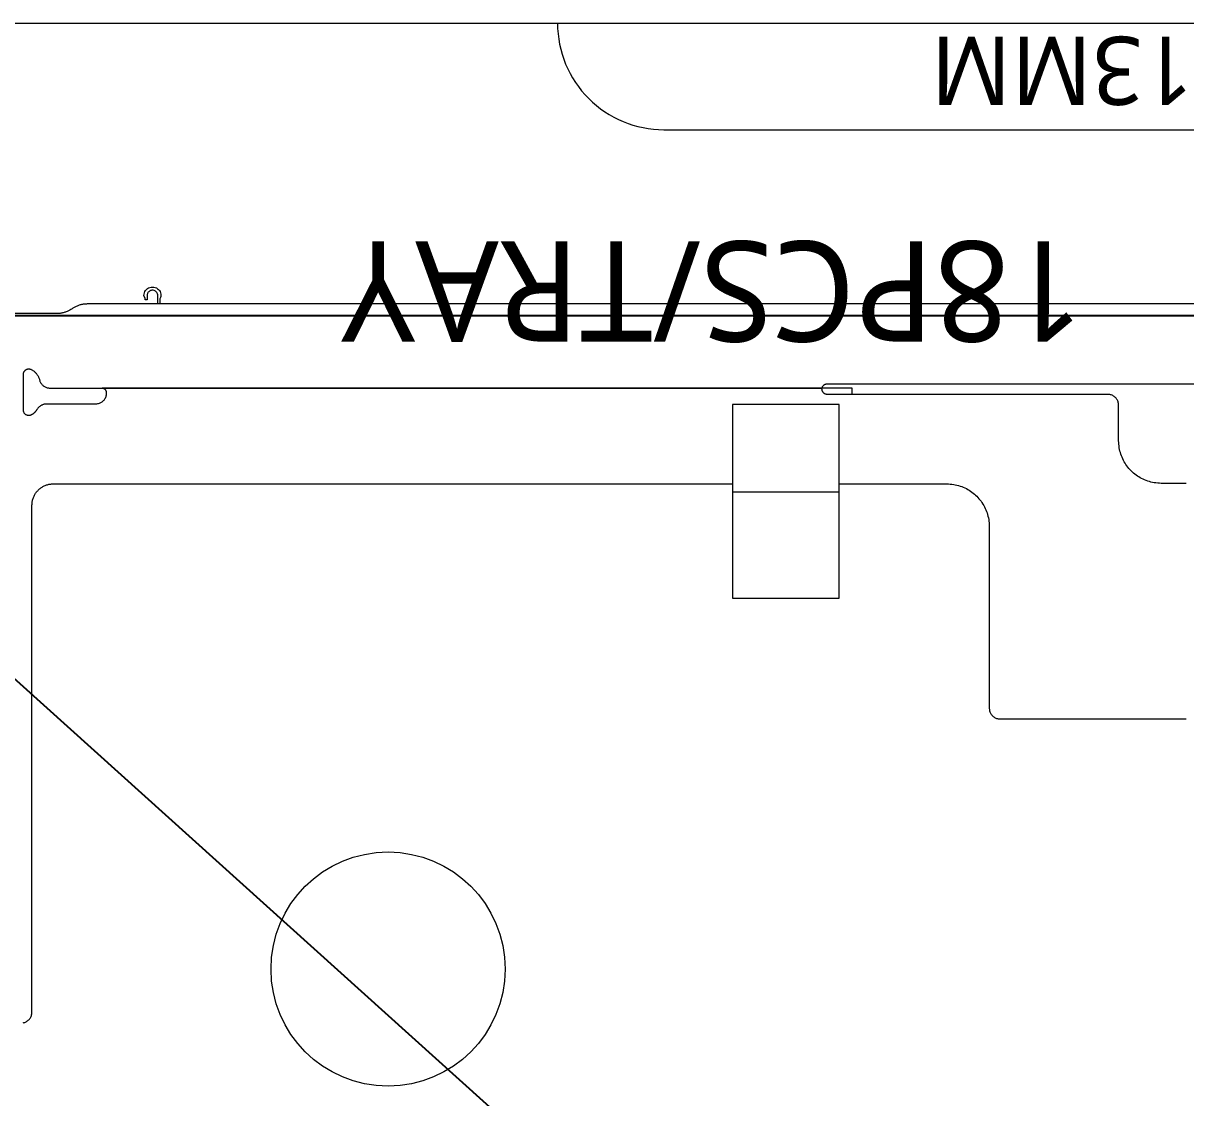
# Model space of a CAD drawing. Header units: millimetres. Extents: x 1863 to 2194, y 977 to 1295.
# Drawn here: x 1928.6 to 1983.2, y 1201.7 to 1252.2 of the extents above; entities that cross this region are included whole.
import ezdxf

# ---------------------------------------------------------------- set-up
doc = ezdxf.new("R2010")
doc.units = ezdxf.units.MM
doc.layers.add('05 Tray 實際版框', color=220, linetype='Continuous', lineweight=25)
doc.layers.add('2', color=7, linetype='Continuous', true_color=0xffffff)
doc.layers.add('BMLJ', color=4, linetype='Continuous')
doc.styles.add('CHINE', font='')
doc.styles.get("Standard").update_dxf_attribs({"font": 'txt', "bigfont": 'gbcbig.shx'})
doc.styles.get('CHINE').set_extended_font_data('微軟正黑體')
doc.dimstyles.new('ISO-25', dxfattribs={"dimtxt": 2.5, "dimasz": 2.5, "dimexe": 1.25, "dimexo": 0.625, "dimtad": 1, "dimtxsty": 'Standard', "dimcen": 2.5, "dimadec": 0, "dimazin": 0, "dimtfac": 1, "dimtmove": 0, "dimatfit": 3, "dimfxl": 1, "dimarcsym": 0})

# ---------------------------------------------------------------- blocks, each defined once
blk = doc.blocks.new('*D8')
at = {"layer": 'BMLJ', "color": 0, "lineweight": -2, "transparency": 16777216}
for p, q in [((2012.465, 1238.46), (1865.418, 1238.46)), ((1866.668, 1235.96), (1866.668, 1154.96)), ((2012.465, 1152.46), (1865.418, 1152.46))]:
    blk.add_line(p, q, dxfattribs=at)
at = {"layer": 'BMLJ', "color": 0, "transparency": 16777216}
for points in [[(1866.251, 1235.96), (1867.084, 1235.96), (1866.668, 1238.46)], [(1866.251, 1154.96), (1867.084, 1154.96), (1866.668, 1152.46)]]:
    blk.add_solid(points, dxfattribs=at)
at = {"layer": 'BMLJ', "color": 0, "transparency": 16777216, "insert": (1864.793, 1195.46), "char_height": 2.5, "attachment_point": 5, "rotation": 90}
blk.add_mtext('86', dxfattribs=at)

msp = doc.modelspace()

# ---------------------------------------------------------------- linework, layer by layer
at = {"layer": '05 Tray 實際版框', "lineweight": 0, "ltscale": 0.2}
msp.add_line((1903.966, 1252.203), (2003.716, 1252.203), dxfattribs=at)
msp.add_lwpolyline([(1953.467, 1252.204), (1953.467, 1252.201), (1953.467, 1252.201)], dxfattribs=at)
msp.add_lwpolyline([(1953.716, 1252.203), (1953.716, 1252.201), (1953.716, 1252.201, 0.414214), (1958.716, 1247.201), (1998.716, 1247.201, 0.414214), (2003.716, 1252.201), (2003.716, 1252.203)], format="xyb", dxfattribs=at)
at = {"layer": '05 Tray 實際版框', "color": 2, "lineweight": 0, "ltscale": 0.2}
msp.add_circle((1945.752, 1207.765), 5.5, dxfattribs=at)
at = {"layer": '2', "color": 35, "linetype": 'Continuous', "lineweight": 18}
for p, q in [((1934.328, 1239.599), (1934.361, 1239.65)), ((1934.361, 1239.65), (1934.401, 1239.696)), ((1934.401, 1239.696), (1934.447, 1239.735)), ((1934.447, 1239.735), (1934.499, 1239.767)), ((1934.499, 1239.767), (1934.556, 1239.791)), ((1934.523, 1239.604), (1934.503, 1239.585)), ((1934.546, 1239.62), (1934.523, 1239.604)), ((1934.571, 1239.634), (1934.546, 1239.62)), ((1934.556, 1239.791), (1934.617, 1239.805)), ((1934.596, 1239.645), (1934.571, 1239.634)), ((1934.624, 1239.653), (1934.596, 1239.645)), ((1934.617, 1239.805), (1934.681, 1239.81)), ((1934.652, 1239.658), (1934.624, 1239.653)), ((1934.681, 1239.66), (1934.652, 1239.658)), ((1934.681, 1239.81), (1934.746, 1239.805)), ((1934.721, 1239.656), (1934.681, 1239.66)), ((1934.76, 1239.647), (1934.721, 1239.656)), ((1934.746, 1239.805), (1934.807, 1239.79)), ((1934.796, 1239.632), (1934.76, 1239.647)), ((1934.828, 1239.612), (1934.796, 1239.632)), ((1934.807, 1239.79), (1934.865, 1239.766)), ((1934.857, 1239.587), (1934.828, 1239.612)), ((1934.865, 1239.766), (1934.917, 1239.733)), ((1934.917, 1239.733), (1934.964, 1239.693)), ((1934.964, 1239.693), (1935.004, 1239.647)), ((1935.004, 1239.647), (1935.036, 1239.594)), ((1934.281, 1239.418), (1934.287, 1239.482)), ((1934.281, 1239.409), (1934.281, 1239.418)), ((1934.282, 1239.4), (1934.281, 1239.409)), ((1934.283, 1239.391), (1934.282, 1239.4)), ((1934.286, 1239.383), (1934.283, 1239.391)), ((1934.288, 1239.374), (1934.286, 1239.383)), ((1934.287, 1239.482), (1934.303, 1239.542)), ((1934.291, 1239.366), (1934.288, 1239.374)), ((1934.295, 1239.358), (1934.291, 1239.366)), ((1934.3, 1239.35), (1934.295, 1239.358)), ((1934.305, 1239.343), (1934.3, 1239.35)), ((1934.303, 1239.542), (1934.328, 1239.599)), ((1934.31, 1239.336), (1934.305, 1239.343)), ((1934.326, 1239.311), (1934.31, 1239.336)), ((1934.333, 1239.277), (1934.326, 1239.311)), ((1934.333, 1239.215), (1934.333, 1239.277)), ((1934.43, 1239.215), (1934.333, 1239.215)), ((1934.432, 1239.436), (1934.43, 1239.41)), ((1934.43, 1239.41), (1934.43, 1239.215)), ((1934.437, 1239.463), (1934.432, 1239.436)), ((1934.444, 1239.489), (1934.437, 1239.463)), ((1934.454, 1239.515), (1934.444, 1239.489)), ((1934.468, 1239.54), (1934.454, 1239.515)), ((1934.484, 1239.564), (1934.468, 1239.54)), ((1934.503, 1239.585), (1934.484, 1239.564)), ((1934.882, 1239.558), (1934.857, 1239.587)), ((1934.903, 1239.525), (1934.882, 1239.558)), ((1934.918, 1239.489), (1934.903, 1239.525)), ((1934.927, 1239.45), (1934.918, 1239.489)), ((1934.931, 1239.41), (1934.927, 1239.45)), ((1934.931, 1239.071), (1934.931, 1239.41)), ((1934.931, 1239.065), (1934.931, 1239.071)), ((1934.931, 1239.06), (1934.931, 1239.065)), ((1934.931, 1239.054), (1934.931, 1239.06)), ((1935.037, 1239.289), (1935.031, 1239.26)), ((1935.031, 1239.26), (1935.031, 1239.071)), ((1935.031, 1239.071), (1935.031, 1239.065)), ((1935.031, 1239.065), (1935.031, 1239.06)), ((1935.031, 1239.06), (1935.032, 1239.054)), ((1935.036, 1239.594), (1935.06, 1239.537)), ((1935.053, 1239.317), (1935.037, 1239.289)), ((1935.066, 1239.334), (1935.056, 1239.317)), ((1935.06, 1239.537), (1935.076, 1239.475)), ((1935.07, 1239.342), (1935.066, 1239.334)), ((1935.073, 1239.35), (1935.07, 1239.342)), ((1935.076, 1239.358), (1935.073, 1239.35)), ((1935.076, 1239.475), (1935.081, 1239.41)), ((1935.078, 1239.366), (1935.076, 1239.358)), ((1935.08, 1239.375), (1935.078, 1239.366)), ((1935.081, 1239.383), (1935.08, 1239.375)), ((1935.081, 1239.41), (1935.081, 1239.392)), ((1935.081, 1239.392), (1935.081, 1239.383)), ((1934.932, 1239.048), (1934.931, 1239.054)), ((1934.932, 1239.042), (1934.932, 1239.048)), ((1934.933, 1239.037), (1934.932, 1239.042)), ((1934.934, 1239.031), (1934.933, 1239.037)), ((1934.935, 1239.025), (1934.934, 1239.031)), ((1934.936, 1239.02), (1934.935, 1239.025)), ((1934.937, 1239.014), (1934.936, 1239.02)), ((1934.937, 1239.014), (1934.937, 1239.014)), ((1935.032, 1239.054), (1935.032, 1239.048)), ((1935.032, 1239.048), (1935.033, 1239.042)), ((1935.033, 1239.042), (1935.034, 1239.037)), ((1935.034, 1239.037), (1935.035, 1239.031)), ((1935.035, 1239.031), (1935.036, 1239.025)), ((1935.036, 1239.025), (1935.037, 1239.02)), ((1935.037, 1239.02), (1935.039, 1239.014)), ((1935.039, 1239.014), (1935.039, 1239.014)), ((1967.564, 1234.763), (1967.564, 1235.063)), ((1961.942, 1230.188), (1961.942, 1225.19)), ((1961.942, 1230.188), (1966.946, 1230.188)), ((1966.946, 1225.19), (1966.946, 1230.188)), ((1961.942, 1225.19), (1966.946, 1225.19))]:
    msp.add_line(p, q, dxfattribs=at)
for points, degree in [([(1930.185, 1238.564), (1927.358, 1238.564)], 1), ([(1930.262, 1238.566), (1930.236, 1238.565), (1930.211, 1238.565), (1930.185, 1238.564)], 3), ([(1930.338, 1238.573), (1930.313, 1238.571), (1930.287, 1238.569), (1930.262, 1238.566)], 3), ([(1930.414, 1238.585), (1930.388, 1238.581), (1930.363, 1238.577), (1930.338, 1238.573)], 3), ([(1930.488, 1238.601), (1930.463, 1238.596), (1930.438, 1238.59), (1930.414, 1238.585)], 3), ([(1930.561, 1238.622), (1930.537, 1238.615), (1930.512, 1238.608), (1930.488, 1238.601)], 3), ([(1930.633, 1238.647), (1930.609, 1238.638), (1930.585, 1238.63), (1930.561, 1238.622)], 3), ([(1930.703, 1238.676), (1930.68, 1238.666), (1930.656, 1238.656), (1930.633, 1238.647)], 3), ([(1930.771, 1238.709), (1930.748, 1238.698), (1930.726, 1238.687), (1930.703, 1238.676)], 3), ([(1930.837, 1238.747), (1930.815, 1238.735), (1930.793, 1238.722), (1930.771, 1238.709)], 3), ([(1930.901, 1238.789), (1930.88, 1238.775), (1930.859, 1238.761), (1930.837, 1238.747)], 3), ([(1930.966, 1238.831), (1930.944, 1238.817), (1930.923, 1238.803), (1930.901, 1238.789)], 3), ([(1931.032, 1238.869), (1931.01, 1238.856), (1930.988, 1238.844), (1930.966, 1238.831)], 3), ([(1931.1, 1238.902), (1931.077, 1238.891), (1931.055, 1238.88), (1931.032, 1238.869)], 3), ([(1931.17, 1238.931), (1931.147, 1238.922), (1931.124, 1238.912), (1931.1, 1238.902)], 3), ([(1931.242, 1238.956), (1931.218, 1238.948), (1931.194, 1238.94), (1931.17, 1238.931)], 3), ([(1931.315, 1238.977), (1931.291, 1238.97), (1931.266, 1238.963), (1931.242, 1238.956)], 3), ([(1931.39, 1238.993), (1931.365, 1238.988), (1931.34, 1238.982), (1931.315, 1238.977)], 3), ([(1931.465, 1239.005), (1931.44, 1239.001), (1931.415, 1238.997), (1931.39, 1238.993)], 3), ([(1931.541, 1239.012), (1931.516, 1239.009), (1931.49, 1239.007), (1931.465, 1239.005)], 3), ([(1931.618, 1239.014), (1931.592, 1239.013), (1931.566, 1239.012), (1931.541, 1239.012)], 3), ([(2006.397, 1239.014), (1931.618, 1239.014)], 1), ([(1928.625, 1235.772), (1928.626, 1235.775), (1928.627, 1235.779), (1928.628, 1235.783)], 3), ([(1928.628, 1235.783), (1928.629, 1235.787), (1928.63, 1235.79), (1928.631, 1235.794)], 3), ([(1928.631, 1235.794), (1928.632, 1235.797), (1928.634, 1235.801), (1928.635, 1235.805)], 3), ([(1928.635, 1235.805), (1928.637, 1235.808), (1928.638, 1235.812), (1928.64, 1235.815)], 3), ([(1928.64, 1235.815), (1928.641, 1235.819), (1928.643, 1235.822), (1928.645, 1235.826)], 3), ([(1928.645, 1235.826), (1928.652, 1235.837), (1928.659, 1235.849), (1928.666, 1235.861)], 3), ([(1928.666, 1235.861), (1928.674, 1235.871), (1928.683, 1235.881), (1928.691, 1235.891)], 3), ([(1928.691, 1235.891), (1928.701, 1235.899), (1928.711, 1235.908), (1928.721, 1235.916)], 3), ([(1928.721, 1235.916), (1928.732, 1235.923), (1928.743, 1235.93), (1928.754, 1235.937)], 3), ([(1928.754, 1235.937), (1928.766, 1235.942), (1928.777, 1235.947), (1928.789, 1235.951)], 3), ([(1928.789, 1235.951), (1928.802, 1235.955), (1928.814, 1235.958), (1928.826, 1235.961)], 3), ([(1928.826, 1235.961), (1928.839, 1235.962), (1928.852, 1235.963), (1928.865, 1235.965)], 3), ([(1928.865, 1235.965), (1928.878, 1235.964), (1928.891, 1235.963), (1928.904, 1235.962)], 3), ([(1928.904, 1235.962), (1928.916, 1235.959), (1928.929, 1235.956), (1928.942, 1235.954)], 3), ([(1928.942, 1235.954), (1928.955, 1235.948), (1928.967, 1235.943), (1928.98, 1235.938)], 3), ([(1928.98, 1235.938), (1928.999, 1235.928), (1929.018, 1235.917), (1929.037, 1235.906)], 3), ([(1929.037, 1235.906), (1929.056, 1235.894), (1929.074, 1235.882), (1929.092, 1235.87)], 3), ([(1929.092, 1235.87), (1929.109, 1235.856), (1929.125, 1235.843), (1929.142, 1235.829)], 3), ([(1929.142, 1235.829), (1929.158, 1235.814), (1929.174, 1235.799), (1929.189, 1235.784)], 3), ([(1929.189, 1235.784), (1929.203, 1235.768), (1929.217, 1235.751), (1929.232, 1235.735)], 3), ([(1928.618, 1235.726), (1928.618, 1235.73), (1928.619, 1235.734), (1928.619, 1235.738)], 3), ([(1928.618, 1235.715), (1928.618, 1235.719), (1928.618, 1235.722), (1928.618, 1235.726)], 3), ([(1928.618, 1234.021), (1928.618, 1235.715)], 1), ([(1928.619, 1235.738), (1928.619, 1235.742), (1928.62, 1235.745), (1928.62, 1235.749)], 3), ([(1928.62, 1235.749), (1928.621, 1235.753), (1928.622, 1235.757), (1928.622, 1235.76)], 3), ([(1928.622, 1235.76), (1928.623, 1235.764), (1928.624, 1235.768), (1928.625, 1235.772)], 3), ([(1929.232, 1235.735), (1929.244, 1235.718), (1929.257, 1235.7), (1929.27, 1235.683)], 3), ([(1929.27, 1235.683), (1929.281, 1235.664), (1929.292, 1235.646), (1929.304, 1235.627)], 3), ([(1929.304, 1235.627), (1929.313, 1235.608), (1929.323, 1235.588), (1929.332, 1235.569)], 3), ([(1929.332, 1235.569), (1929.34, 1235.549), (1929.348, 1235.528), (1929.356, 1235.508)], 3), ([(1929.356, 1235.508), (1929.362, 1235.487), (1929.368, 1235.466), (1929.374, 1235.445)], 3), ([(1929.374, 1235.445), (1929.381, 1235.423), (1929.388, 1235.401), (1929.395, 1235.379)], 3), ([(1929.395, 1235.379), (1929.405, 1235.359), (1929.414, 1235.339), (1929.424, 1235.319)], 3), ([(1929.424, 1235.319), (1929.436, 1235.3), (1929.448, 1235.282), (1929.46, 1235.263)], 3), ([(1929.46, 1235.263), (1929.474, 1235.247), (1929.488, 1235.23), (1929.503, 1235.214)], 3), ([(1966.265, 1235.226), (1966.275, 1235.231), (1966.285, 1235.237), (1966.295, 1235.242)], 3), ([(1966.295, 1235.242), (1966.305, 1235.246), (1966.316, 1235.25), (1966.327, 1235.253)], 3), ([(1966.327, 1235.253), (1966.338, 1235.256), (1966.349, 1235.258), (1966.36, 1235.261)], 3), ([(1966.36, 1235.261), (1966.372, 1235.261), (1966.384, 1235.262), (1966.396, 1235.263)], 3), ([(1966.396, 1235.263), (1988.034, 1235.263)], 1), ([(1929.503, 1235.214), (1929.519, 1235.199), (1929.535, 1235.184), (1929.551, 1235.17)], 3), ([(1929.551, 1235.17), (1929.569, 1235.158), (1929.587, 1235.145), (1929.605, 1235.133)], 3), ([(1929.605, 1235.133), (1929.625, 1235.123), (1929.644, 1235.113), (1929.664, 1235.103)], 3), ([(1929.664, 1235.103), (1929.684, 1235.096), (1929.705, 1235.089), (1929.726, 1235.081)], 3), ([(1929.726, 1235.081), (1929.748, 1235.077), (1929.77, 1235.072), (1929.791, 1235.068)], 3), ([(1929.791, 1235.068), (1929.814, 1235.066), (1929.837, 1235.065), (1929.86, 1235.063)], 3), ([(1929.86, 1235.063), (1966.15, 1235.063)], 1), ([(1966.145, 1235.059), (1932.31, 1235.059)], 1), ([(1932.31, 1235.059), (1932.321, 1235.058), (1932.332, 1235.057), (1932.343, 1235.056)], 3), ([(1932.343, 1235.056), (1932.353, 1235.054), (1932.363, 1235.051), (1932.373, 1235.049)], 3), ([(1932.373, 1235.049), (1932.383, 1235.045), (1932.393, 1235.041), (1932.402, 1235.037)], 3), ([(1932.402, 1235.037), (1932.411, 1235.031), (1932.42, 1235.026), (1932.428, 1235.021)], 3), ([(1932.428, 1235.021), (1932.436, 1235.014), (1932.444, 1235.007), (1932.452, 1235.001)], 3), ([(1932.452, 1235.001), (1932.458, 1234.993), (1932.465, 1234.985), (1932.472, 1234.977)], 3), ([(1932.472, 1234.977), (1932.477, 1234.969), (1932.482, 1234.96), (1932.488, 1234.951)], 3), ([(1932.504, 1234.728), (1932.497, 1234.702), (1932.491, 1234.677), (1932.485, 1234.651)], 3), ([(1932.488, 1234.951), (1932.492, 1234.942), (1932.496, 1234.932), (1932.5, 1234.922)], 3), ([(1932.5, 1234.922), (1932.503, 1234.912), (1932.505, 1234.902), (1932.508, 1234.892)], 3), ([(1932.51, 1234.809), (1932.508, 1234.782), (1932.506, 1234.755), (1932.504, 1234.728)], 3), ([(1932.508, 1234.892), (1932.509, 1234.881), (1932.509, 1234.87), (1932.51, 1234.859)], 3), ([(1932.51, 1234.859), (1932.51, 1234.809)], 1), ([(1966.145, 1235.063), (1966.145, 1235.059)], 1), ([(1966.145, 1235.013), (1966.145, 1235.059)], 1), ([(1966.149, 1234.972), (1966.147, 1234.986), (1966.146, 1234.999), (1966.145, 1235.013)], 3), ([(1966.158, 1234.934), (1966.155, 1234.947), (1966.152, 1234.96), (1966.149, 1234.972)], 3), ([(1966.15, 1235.063), (1966.153, 1235.074), (1966.157, 1235.086), (1966.16, 1235.097)], 3), ([(1967.564, 1235.063), (1966.15, 1235.063)], 1), ([(1966.173, 1234.898), (1966.168, 1234.91), (1966.163, 1234.922), (1966.158, 1234.934)], 3), ([(1966.16, 1235.097), (1966.164, 1235.108), (1966.169, 1235.118), (1966.174, 1235.129)], 3), ([(1966.194, 1234.865), (1966.187, 1234.876), (1966.18, 1234.887), (1966.173, 1234.898)], 3), ([(1966.174, 1235.129), (1966.179, 1235.138), (1966.185, 1235.148), (1966.191, 1235.158)], 3), ([(1966.191, 1235.158), (1966.198, 1235.166), (1966.205, 1235.175), (1966.213, 1235.184)], 3), ([(1966.219, 1234.836), (1966.21, 1234.846), (1966.202, 1234.856), (1966.194, 1234.865)], 3), ([(1966.213, 1235.184), (1966.221, 1235.191), (1966.229, 1235.199), (1966.237, 1235.207)], 3), ([(1966.248, 1234.811), (1966.238, 1234.82), (1966.228, 1234.828), (1966.219, 1234.836)], 3), ([(1966.237, 1235.207), (1966.246, 1235.213), (1966.255, 1235.22), (1966.265, 1235.226)], 3), ([(1966.281, 1234.791), (1966.27, 1234.798), (1966.259, 1234.805), (1966.248, 1234.811)], 3), ([(1966.317, 1234.776), (1966.305, 1234.781), (1966.293, 1234.786), (1966.281, 1234.791)], 3), ([(1966.355, 1234.766), (1966.342, 1234.77), (1966.329, 1234.773), (1966.317, 1234.776)], 3), ([(1966.396, 1234.763), (1966.382, 1234.764), (1966.369, 1234.765), (1966.355, 1234.766)], 3), ([(1979.585, 1234.763), (1966.396, 1234.763)], 1), ([(1979.666, 1234.757), (1979.639, 1234.759), (1979.612, 1234.761), (1979.585, 1234.763)], 3), ([(1979.743, 1234.738), (1979.717, 1234.744), (1979.692, 1234.75), (1979.666, 1234.757)], 3), ([(1979.815, 1234.707), (1979.791, 1234.718), (1979.767, 1234.728), (1979.743, 1234.738)], 3), ([(1979.88, 1234.667), (1979.858, 1234.68), (1979.837, 1234.694), (1979.815, 1234.707)], 3), ([(1929.327, 1234.151), (1929.316, 1234.137), (1929.305, 1234.124), (1929.294, 1234.111)], 3), ([(1929.364, 1234.186), (1929.352, 1234.174), (1929.339, 1234.162), (1929.327, 1234.151)], 3), ([(1929.404, 1234.218), (1929.391, 1234.207), (1929.377, 1234.197), (1929.364, 1234.186)], 3), ([(1929.447, 1234.245), (1929.432, 1234.236), (1929.418, 1234.227), (1929.404, 1234.218)], 3), ([(1929.492, 1234.267), (1929.477, 1234.26), (1929.462, 1234.252), (1929.447, 1234.245)], 3), ([(1929.54, 1234.285), (1929.524, 1234.279), (1929.508, 1234.273), (1929.492, 1234.267)], 3), ([(1929.589, 1234.299), (1929.572, 1234.294), (1929.556, 1234.29), (1929.54, 1234.285)], 3), ([(1929.64, 1234.307), (1929.623, 1234.304), (1929.606, 1234.301), (1929.589, 1234.299)], 3), ([(1929.692, 1234.309), (1929.674, 1234.308), (1929.657, 1234.308), (1929.64, 1234.307)], 3), ([(1932.011, 1234.309), (1929.692, 1234.309)], 1), ([(1932.092, 1234.316), (1932.065, 1234.314), (1932.038, 1234.312), (1932.011, 1234.309)], 3), ([(1932.169, 1234.335), (1932.143, 1234.328), (1932.117, 1234.322), (1932.092, 1234.316)], 3), ([(1932.24, 1234.365), (1932.216, 1234.355), (1932.192, 1234.345), (1932.169, 1234.335)], 3), ([(1932.306, 1234.406), (1932.284, 1234.392), (1932.262, 1234.379), (1932.24, 1234.365)], 3), ([(1932.364, 1234.456), (1932.345, 1234.439), (1932.325, 1234.422), (1932.306, 1234.406)], 3), ([(1932.414, 1234.514), (1932.397, 1234.494), (1932.381, 1234.475), (1932.364, 1234.456)], 3), ([(1932.455, 1234.579), (1932.441, 1234.558), (1932.427, 1234.536), (1932.414, 1234.514)], 3), ([(1932.485, 1234.651), (1932.475, 1234.627), (1932.465, 1234.603), (1932.455, 1234.579)], 3), ([(1961.942, 1234.283), (1961.942, 1230.188)], 1), ([(1966.946, 1234.283), (1961.942, 1234.283)], 1), ([(1966.946, 1230.188), (1966.946, 1234.283)], 1), ([(1979.939, 1234.617), (1979.919, 1234.633), (1979.9, 1234.65), (1979.88, 1234.667)], 3), ([(1979.989, 1234.558), (1979.972, 1234.578), (1979.955, 1234.597), (1979.939, 1234.617)], 3), ([(1980.029, 1234.493), (1980.016, 1234.515), (1980.002, 1234.537), (1979.989, 1234.558)], 3), ([(1980.06, 1234.421), (1980.049, 1234.445), (1980.039, 1234.469), (1980.029, 1234.493)], 3), ([(1980.079, 1234.344), (1980.072, 1234.37), (1980.066, 1234.396), (1980.06, 1234.421)], 3), ([(1980.085, 1234.263), (1980.083, 1234.29), (1980.081, 1234.317), (1980.079, 1234.344)], 3), ([(1980.085, 1232.584), (1980.085, 1234.263)], 1), ([(1928.621, 1233.981), (1928.62, 1233.994), (1928.619, 1234.008), (1928.618, 1234.021)], 3), ([(1928.631, 1233.942), (1928.627, 1233.955), (1928.624, 1233.968), (1928.621, 1233.981)], 3), ([(1928.646, 1233.906), (1928.641, 1233.918), (1928.636, 1233.93), (1928.631, 1233.942)], 3), ([(1928.666, 1233.873), (1928.659, 1233.884), (1928.653, 1233.895), (1928.646, 1233.906)], 3), ([(1928.691, 1233.844), (1928.683, 1233.854), (1928.674, 1233.864), (1928.666, 1233.873)], 3), ([(1928.72, 1233.819), (1928.711, 1233.828), (1928.701, 1233.836), (1928.691, 1233.844)], 3), ([(1928.753, 1233.799), (1928.742, 1233.806), (1928.731, 1233.813), (1928.72, 1233.819)], 3), ([(1928.789, 1233.784), (1928.777, 1233.789), (1928.765, 1233.794), (1928.753, 1233.799)], 3), ([(1928.827, 1233.774), (1928.814, 1233.778), (1928.802, 1233.781), (1928.789, 1233.784)], 3), ([(1928.868, 1233.771), (1928.854, 1233.772), (1928.841, 1233.773), (1928.827, 1233.774)], 3), ([(1928.881, 1233.771), (1928.876, 1233.771), (1928.872, 1233.771), (1928.868, 1233.771)], 3), ([(1928.894, 1233.772), (1928.889, 1233.772), (1928.885, 1233.772), (1928.881, 1233.771)], 3), ([(1928.906, 1233.774), (1928.902, 1233.773), (1928.898, 1233.773), (1928.894, 1233.772)], 3), ([(1928.919, 1233.776), (1928.915, 1233.776), (1928.911, 1233.775), (1928.906, 1233.774)], 3), ([(1928.932, 1233.779), (1928.927, 1233.778), (1928.923, 1233.777), (1928.919, 1233.776)], 3), ([(1928.944, 1233.783), (1928.94, 1233.782), (1928.936, 1233.78), (1928.932, 1233.779)], 3), ([(1928.956, 1233.787), (1928.952, 1233.785), (1928.948, 1233.784), (1928.944, 1233.783)], 3), ([(1928.968, 1233.792), (1928.964, 1233.79), (1928.96, 1233.788), (1928.956, 1233.787)], 3), ([(1928.98, 1233.797), (1928.976, 1233.795), (1928.972, 1233.793), (1928.968, 1233.792)], 3), ([(1928.991, 1233.803), (1928.988, 1233.801), (1928.984, 1233.799), (1928.98, 1233.797)], 3), ([(1929.025, 1233.823), (1929.013, 1233.816), (1929.002, 1233.81), (1928.991, 1233.803)], 3), ([(1929.056, 1233.844), (1929.046, 1233.837), (1929.035, 1233.83), (1929.025, 1233.823)], 3), ([(1929.087, 1233.867), (1929.077, 1233.86), (1929.067, 1233.852), (1929.056, 1233.844)], 3), ([(1929.117, 1233.892), (1929.107, 1233.884), (1929.097, 1233.876), (1929.087, 1233.867)], 3), ([(1929.145, 1233.918), (1929.136, 1233.909), (1929.126, 1233.901), (1929.117, 1233.892)], 3), ([(1929.172, 1233.945), (1929.163, 1233.936), (1929.154, 1233.927), (1929.145, 1233.918)], 3), ([(1929.197, 1233.974), (1929.189, 1233.965), (1929.18, 1233.955), (1929.172, 1233.945)], 3), ([(1929.221, 1234.004), (1929.213, 1233.994), (1929.205, 1233.984), (1929.197, 1233.974)], 3), ([(1929.244, 1234.036), (1929.236, 1234.025), (1929.229, 1234.015), (1929.221, 1234.004)], 3), ([(1929.264, 1234.068), (1929.257, 1234.057), (1929.25, 1234.046), (1929.244, 1234.036)], 3), ([(1929.294, 1234.111), (1929.284, 1234.097), (1929.274, 1234.082), (1929.264, 1234.068)], 3), ([(1980.111, 1232.26), (1980.103, 1232.368), (1980.094, 1232.476), (1980.085, 1232.584)], 3), ([(1980.187, 1231.952), (1980.162, 1232.054), (1980.137, 1232.157), (1980.111, 1232.26)], 3), ([(1980.308, 1231.665), (1980.268, 1231.761), (1980.227, 1231.856), (1980.187, 1231.952)], 3), ([(1980.471, 1231.403), (1980.417, 1231.49), (1980.363, 1231.578), (1980.308, 1231.665)], 3), ([(1980.671, 1231.17), (1980.604, 1231.248), (1980.538, 1231.325), (1980.471, 1231.403)], 3), ([(1980.904, 1230.97), (1980.826, 1231.037), (1980.749, 1231.103), (1980.671, 1231.17)], 3), ([(1981.166, 1230.807), (1981.079, 1230.862), (1980.991, 1230.916), (1980.904, 1230.97)], 3), ([(1929.311, 1230.271), (1929.35, 1230.304), (1929.389, 1230.337), (1929.428, 1230.371)], 3), ([(1929.428, 1230.371), (1929.472, 1230.398), (1929.515, 1230.425), (1929.559, 1230.452)], 3), ([(1929.559, 1230.452), (1929.607, 1230.472), (1929.655, 1230.492), (1929.703, 1230.512)], 3), ([(1929.703, 1230.512), (1929.754, 1230.525), (1929.805, 1230.538), (1929.857, 1230.55)], 3), ([(1929.857, 1230.55), (1929.911, 1230.555), (1929.965, 1230.559), (1930.019, 1230.563)], 3), ([(1930.019, 1230.563), (1961.942, 1230.563)], 1), ([(1966.946, 1230.563), (1972.009, 1230.563)], 1), ([(1972.009, 1230.563), (1972.117, 1230.555), (1972.226, 1230.546), (1972.334, 1230.537)], 3), ([(1972.334, 1230.537), (1972.436, 1230.512), (1972.539, 1230.487), (1972.642, 1230.461)], 3), ([(1972.642, 1230.461), (1972.737, 1230.421), (1972.833, 1230.381), (1972.929, 1230.34)], 3), ([(1972.929, 1230.34), (1973.016, 1230.286), (1973.103, 1230.232), (1973.191, 1230.178)], 3), ([(1981.453, 1230.686), (1981.357, 1230.726), (1981.261, 1230.767), (1981.166, 1230.807)], 3), ([(1981.76, 1230.61), (1981.658, 1230.636), (1981.555, 1230.661), (1981.453, 1230.686)], 3), ([(1982.085, 1230.584), (1981.977, 1230.593), (1981.869, 1230.602), (1981.76, 1230.61)], 3), ([(1983.143, 1230.584), (1982.085, 1230.584)], 1), ([(1983.253, 1230.576), (1983.216, 1230.579), (1983.18, 1230.581), (1983.143, 1230.584)], 3), ([(1929.031, 1229.726), (1929.044, 1229.777), (1929.057, 1229.828), (1929.069, 1229.88)], 3), ([(1929.069, 1229.88), (1929.089, 1229.927), (1929.11, 1229.975), (1929.13, 1230.023)], 3), ([(1929.13, 1230.023), (1929.157, 1230.067), (1929.184, 1230.11), (1929.211, 1230.154)], 3), ([(1929.211, 1230.154), (1929.245, 1230.193), (1929.278, 1230.232), (1929.311, 1230.271)], 3), ([(1973.191, 1230.178), (1973.268, 1230.111), (1973.346, 1230.044), (1973.424, 1229.978)], 3), ([(1973.424, 1229.978), (1973.49, 1229.9), (1973.557, 1229.822), (1973.623, 1229.745)], 3), ([(1929.018, 1229.564), (1929.023, 1229.618), (1929.027, 1229.672), (1929.031, 1229.726)], 3), ([(1929.018, 1205.735), (1929.018, 1229.564)], 1), ([(1973.623, 1229.745), (1973.678, 1229.657), (1973.732, 1229.57), (1973.786, 1229.483)], 3), ([(1973.786, 1229.483), (1973.826, 1229.387), (1973.867, 1229.291), (1973.907, 1229.196)], 3), ([(1973.907, 1229.196), (1973.932, 1229.093), (1973.958, 1228.991), (1973.983, 1228.888)], 3), ([(1973.983, 1228.888), (1973.992, 1228.78), (1974, 1228.672), (1974.009, 1228.564)], 3), ([(1974.009, 1228.564), (1974.009, 1220.014)], 1), ([(1974.009, 1220.014), (1974.011, 1219.987), (1974.013, 1219.96), (1974.016, 1219.933)], 3), ([(1974.016, 1219.933), (1974.022, 1219.907), (1974.028, 1219.882), (1974.035, 1219.856)], 3), ([(1974.035, 1219.856), (1974.045, 1219.832), (1974.055, 1219.808), (1974.065, 1219.784)], 3), ([(1974.065, 1219.784), (1974.078, 1219.763), (1974.092, 1219.741), (1974.106, 1219.719)], 3), ([(1974.106, 1219.719), (1974.122, 1219.699), (1974.139, 1219.68), (1974.156, 1219.661)], 3), ([(1974.156, 1219.661), (1974.175, 1219.644), (1974.194, 1219.627), (1974.214, 1219.611)], 3), ([(1974.214, 1219.611), (1974.236, 1219.597), (1974.258, 1219.584), (1974.279, 1219.57)], 3), ([(1974.279, 1219.57), (1974.303, 1219.56), (1974.327, 1219.55), (1974.351, 1219.54)], 3), ([(1974.351, 1219.54), (1974.377, 1219.533), (1974.403, 1219.527), (1974.428, 1219.521)], 3), ([(1974.428, 1219.521), (1974.455, 1219.518), (1974.482, 1219.516), (1974.509, 1219.514)], 3), ([(1974.509, 1219.514), (1983.143, 1219.514)], 1), ([(1983.143, 1219.514), (1983.18, 1219.517), (1983.216, 1219.519), (1983.253, 1219.522)], 3), ([(1929.012, 1205.654), (1929.014, 1205.681), (1929.016, 1205.708), (1929.018, 1205.735)], 3), ([(1928.599, 1205.242), (1928.625, 1205.248), (1928.65, 1205.254), (1928.676, 1205.261)], 3), ([(1928.676, 1205.261), (1928.7, 1205.271), (1928.724, 1205.281), (1928.748, 1205.291)], 3), ([(1928.748, 1205.291), (1928.77, 1205.304), (1928.792, 1205.318), (1928.813, 1205.332)], 3), ([(1928.813, 1205.332), (1928.833, 1205.348), (1928.852, 1205.365), (1928.872, 1205.381)], 3), ([(1928.872, 1205.381), (1928.888, 1205.401), (1928.905, 1205.42), (1928.922, 1205.44)], 3), ([(1928.922, 1205.44), (1928.935, 1205.462), (1928.949, 1205.483), (1928.962, 1205.505)], 3), ([(1928.962, 1205.505), (1928.973, 1205.529), (1928.983, 1205.553), (1928.993, 1205.577)], 3), ([(1928.993, 1205.577), (1928.999, 1205.603), (1929.005, 1205.628), (1929.012, 1205.654)], 3)]:
    msp.add_open_spline(points, degree=degree, dxfattribs=at)
at = {"layer": 'BMLJ'}
msp.add_line((1893.966, 1252.203), (2193.966, 982.203), dxfattribs=at)

# ---------------------------------------------------------------- texts
at = {"layer": '05 Tray 實際版框', "lineweight": 0, "ltscale": 0.2, "insert": (1983.599, 1248.366), "char_height": 3.2038, "width": 13.38695, "attachment_point": 1, "rotation": 180, "style": 'CHINE'}
msp.add_mtext('13MM', dxfattribs=at)
at = {"layer": '05 Tray 實際版框', "color": 5, "lineweight": 13, "insert": (1978.458, 1237.245), "char_height": 4.7139, "width": 44.06464, "attachment_point": 1, "rotation": 180, "style": 'CHINE'}
msp.add_mtext('18PCS/TRAY', dxfattribs=at)

# ---------------------------------------------------------------- dimensions: what is measured, and where the dimension line sits
at = {"layer": 'BMLJ'}
dim = msp.add_linear_dim(base=(1866.668, 1152.46), p1=(2013.09, 1238.46), p2=(2013.09, 1152.46), angle=90, dimstyle='ISO-25', dxfattribs=at)
dim.commit()
dim.dimension.update_dxf_attribs({"geometry": '*D8', "text_midpoint": (1864.793, 1195.46)})

doc.saveas('drawing.dxf')
